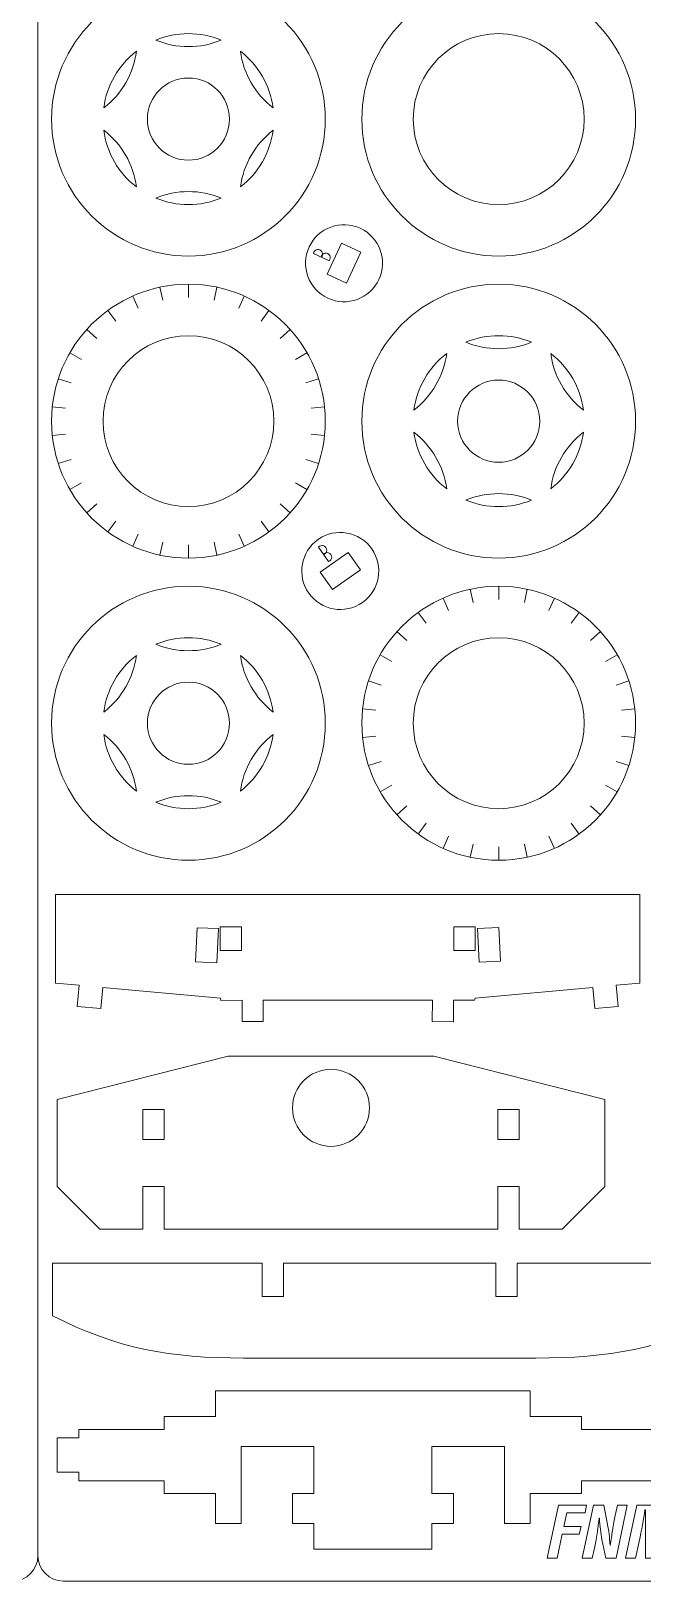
# Model space of a CAD drawing. Header units: centimetres. Extents: x -47.2 to 47.8, y -16.6 to 12.4.
# Drawn here: x -28.31 to -21.02, y -16.6 to 1.88 of the extents above; entities that cross this region are included whole.
import ezdxf

# ---------------------------------------------------------------- set-up
doc = ezdxf.new("R2010")
doc.units = ezdxf.units.CM
doc.header["$MEASUREMENT"] = 0
doc.layers.add('Camada 1', color=7, linetype='Continuous')

msp = doc.modelspace()

# ---------------------------------------------------------------- linework, layer by layer
at = {"layer": 'Camada 1', "color": 6, "lineweight": 9}
for points in [[(-46.9276, 12.40298), (-46.9276, 12.40298), (-28.5276, 12.40298), (-28.5276, 12.40298), (-28.5276, 12.40298), (-28.3626, 12.40298), (-28.2276, 12.26798), (-28.2276, 12.10298), (-28.2276, 12.10298), (-28.2276, 12.10298), (-28.2276, -16.29702), (-28.2276, -16.29702), (-28.2276, -16.29702), (-28.2276, -16.46202), (-28.3626, -16.59702), (-28.5276, -16.59702), (-28.5276, -16.59702), (-28.5276, -16.59702), (-46.9276, -16.59702), (-46.9276, -16.59702), (-46.9276, -16.59702), (-47.0926, -16.59702), (-47.2276, -16.46202), (-47.2276, -16.29702), (-47.2276, -16.29702), (-47.2276, -16.29702), (-47.2276, 12.10298), (-47.2276, 12.10298), (-47.2276, 12.10298), (-47.2276, 12.26798), (-47.0926, 12.40298), (-46.9276, 12.40298)], [(-27.9276, 12.40298), (-27.9276, 12.40298), (-9.5276, 12.40298), (-9.5276, 12.40298), (-9.5276, 12.40298), (-9.3626, 12.40298), (-9.2276, 12.26798), (-9.2276, 12.10298), (-9.2276, 12.10298), (-9.2276, 12.10298), (-9.2276, -16.29702), (-9.2276, -16.29702), (-9.2276, -16.29702), (-9.2276, -16.46202), (-9.3626, -16.59702), (-9.5276, -16.59702), (-9.5276, -16.59702), (-9.5276, -16.59702), (-27.9276, -16.59702), (-27.9276, -16.59702), (-27.9276, -16.59702), (-28.0926, -16.59702), (-28.2276, -16.46202), (-28.2276, -16.29702), (-28.2276, -16.29702), (-28.2276, -16.29702), (-28.2276, 12.10298), (-28.2276, 12.10298), (-28.2276, 12.10298), (-28.2276, 12.26798), (-28.0926, 12.40298), (-27.9276, 12.40298)]]:
    msp.add_open_spline(points, degree=3, knots=[0, 0, 0, 0, 0.11111111, 0.11111111, 0.11111111, 0.11111111, 0.22222222, 0.22222222, 0.22222222, 0.22222222, 0.33333333, 0.33333333, 0.33333333, 0.33333333, 0.44444444, 0.44444444, 0.44444444, 0.44444444, 0.55555556, 0.55555556, 0.55555556, 0.55555556, 0.66666667, 0.66666667, 0.66666667, 0.66666667, 0.77777778, 0.77777778, 0.77777778, 0.77777778, 1, 1, 1, 1], dxfattribs=at)
at = {"layer": 'Camada 1', "color": 250, "lineweight": 9}
for points, knots in [([(-26.43287, 2.45826), (-25.53142, 2.45826), (-24.80064, 1.72749), (-24.80064, 0.82603), (-24.80064, 0.82603), (-24.80064, -0.07543), (-25.53142, -0.8062), (-26.43287, -0.8062), (-26.43287, -0.8062), (-27.33433, -0.8062), (-28.0651, -0.07543), (-28.0651, 0.82603), (-28.0651, 0.82603), (-28.0651, 1.72749), (-27.33433, 2.45826), (-26.43287, 2.45826)], [0, 0, 0, 0, 0.2, 0.2, 0.2, 0.2, 0.4, 0.4, 0.4, 0.4, 0.6, 0.6, 0.6, 0.6, 1, 1, 1, 1]), ([(-22.73287, 2.45826), (-21.83142, 2.45826), (-21.10064, 1.72749), (-21.10064, 0.82603), (-21.10064, 0.82603), (-21.10064, -0.07543), (-21.83142, -0.80619), (-22.73287, -0.80619), (-22.73287, -0.80619), (-23.63433, -0.80619), (-24.3651, -0.07543), (-24.3651, 0.82603), (-24.3651, 0.82603), (-24.3651, 1.72749), (-23.63433, 2.45826), (-22.73287, 2.45826)], [0, 0, 0, 0, 0.2, 0.2, 0.2, 0.2, 0.4, 0.4, 0.4, 0.4, 0.6, 0.6, 0.6, 0.6, 1, 1, 1, 1]), ([(-24.9931, -0.69754), (-24.88595, -0.46777), (-24.61282, -0.36835), (-24.38305, -0.4755), (-24.38305, -0.4755), (-24.15327, -0.58265), (-24.05385, -0.85578), (-24.161, -1.08556), (-24.161, -1.08556), (-24.26815, -1.31533), (-24.54128, -1.41475), (-24.77107, -1.3076), (-24.77107, -1.3076), (-25.00083, -1.20045), (-25.10025, -0.92732), (-24.9931, -0.69754)], [0, 0, 0, 0, 0.2, 0.2, 0.2, 0.2, 0.4, 0.4, 0.4, 0.4, 0.6, 0.6, 0.6, 0.6, 1, 1, 1, 1]), ([(-26.43287, -1.14173), (-25.53141, -1.14173), (-24.80064, -1.87251), (-24.80064, -2.77397), (-24.80064, -2.77397), (-24.80064, -3.67543), (-25.53141, -4.4062), (-26.43287, -4.4062), (-26.43287, -4.4062), (-27.33433, -4.4062), (-28.0651, -3.67543), (-28.0651, -2.77397), (-28.0651, -2.77397), (-28.0651, -1.87251), (-27.33433, -1.14173), (-26.43287, -1.14173)], [0, 0, 0, 0, 0.2, 0.2, 0.2, 0.2, 0.4, 0.4, 0.4, 0.4, 0.6, 0.6, 0.6, 0.6, 1, 1, 1, 1]), ([(-22.73287, -1.14174), (-21.83141, -1.14174), (-21.10064, -1.87251), (-21.10064, -2.77397), (-21.10064, -2.77397), (-21.10064, -3.67543), (-21.83141, -4.4062), (-22.73287, -4.4062), (-22.73287, -4.4062), (-23.63433, -4.4062), (-24.3651, -3.67543), (-24.3651, -2.77397), (-24.3651, -2.77397), (-24.3651, -1.87251), (-23.63433, -1.14174), (-22.73287, -1.14174)], [0, 0, 0, 0, 0.2, 0.2, 0.2, 0.2, 0.4, 0.4, 0.4, 0.4, 0.6, 0.6, 0.6, 0.6, 1, 1, 1, 1]), ([(-24.8854, -4.18345), (-24.67772, -4.03803), (-24.39147, -4.0885), (-24.24604, -4.29619), (-24.24604, -4.29619), (-24.10063, -4.50386), (-24.1511, -4.79011), (-24.35878, -4.93553), (-24.35878, -4.93553), (-24.56646, -5.08095), (-24.85271, -5.03048), (-24.99812, -4.8228), (-24.99812, -4.8228), (-25.14355, -4.61512), (-25.09308, -4.32887), (-24.8854, -4.18345)], [0, 0, 0, 0, 0.2, 0.2, 0.2, 0.2, 0.4, 0.4, 0.4, 0.4, 0.6, 0.6, 0.6, 0.6, 1, 1, 1, 1]), ([(-26.43287, -4.74173), (-25.53141, -4.74173), (-24.80064, -5.47251), (-24.80064, -6.37397), (-24.80064, -6.37397), (-24.80064, -7.27543), (-25.53141, -8.0062), (-26.43287, -8.0062), (-26.43287, -8.0062), (-27.33433, -8.0062), (-28.0651, -7.27543), (-28.0651, -6.37397), (-28.0651, -6.37397), (-28.0651, -5.47251), (-27.33433, -4.74173), (-26.43287, -4.74173)], [0, 0, 0, 0, 0.2, 0.2, 0.2, 0.2, 0.4, 0.4, 0.4, 0.4, 0.6, 0.6, 0.6, 0.6, 1, 1, 1, 1]), ([(-22.73287, -4.74173), (-21.83141, -4.74173), (-21.10064, -5.47251), (-21.10064, -6.37397), (-21.10064, -6.37397), (-21.10064, -7.27543), (-21.83141, -8.0062), (-22.73287, -8.0062), (-22.73287, -8.0062), (-23.63433, -8.0062), (-24.3651, -7.27543), (-24.3651, -6.37397), (-24.3651, -6.37397), (-24.3651, -5.47251), (-23.63433, -4.74173), (-22.73287, -4.74173)], [0, 0, 0, 0, 0.2, 0.2, 0.2, 0.2, 0.4, 0.4, 0.4, 0.4, 0.6, 0.6, 0.6, 0.6, 1, 1, 1, 1]), ([(-21.30711, -9.75004), (-21.30711, -9.75004), (-21.33018, -9.49609), (-21.33018, -9.49609), (-21.33018, -9.49609), (-21.33018, -9.49609), (-21.0494, -9.4705), (-21.0494, -9.4705), (-21.0494, -9.4705), (-21.0494, -9.4705), (-21.04889, -8.41691), (-21.04889, -8.41691), (-21.04889, -8.41691), (-21.04889, -8.41691), (-28.01685, -8.41691), (-28.01685, -8.41691), (-28.01685, -8.41691), (-28.01685, -8.41691), (-28.01638, -9.4705), (-28.01638, -9.4705), (-28.01638, -9.4705), (-28.01638, -9.4705), (-27.73559, -9.49609), (-27.73559, -9.49609), (-27.73559, -9.49609), (-27.73559, -9.49609), (-27.75867, -9.75004), (-27.75867, -9.75004), (-27.75867, -9.75004), (-27.75867, -9.75004), (-27.47788, -9.77562), (-27.47788, -9.77562), (-27.47788, -9.77562), (-27.47788, -9.77562), (-27.45479, -9.52168), (-27.45479, -9.52168), (-27.45479, -9.52168), (-27.45479, -9.52168), (-26.05078, -9.64963), (-26.05078, -9.64963), (-26.05078, -9.64963), (-26.05078, -9.64963), (-26.04631, -9.67682), (-26.04631, -9.67682), (-26.04631, -9.67682), (-26.04631, -9.67682), (-25.79407, -9.67623), (-25.79407, -9.67623), (-25.79407, -9.67623), (-25.79407, -9.67623), (-25.79342, -9.93054), (-25.79342, -9.93054), (-25.79342, -9.93054), (-25.79342, -9.93054), (-25.54119, -9.92993), (-25.54119, -9.92993), (-25.54119, -9.92993), (-25.54119, -9.92993), (-25.54183, -9.6756), (-25.54183, -9.6756), (-25.54183, -9.6756), (-25.54183, -9.6756), (-23.52391, -9.6756), (-23.52391, -9.6756), (-23.52391, -9.6756), (-23.52391, -9.6756), (-23.52457, -9.93042), (-23.52457, -9.93042), (-23.52457, -9.93042), (-23.52457, -9.93042), (-23.27233, -9.93103), (-23.27233, -9.93103), (-23.27233, -9.93103), (-23.27233, -9.93103), (-23.27167, -9.6748), (-23.27167, -9.6748), (-23.27167, -9.6748), (-23.27167, -9.6748), (-23.01944, -9.6754), (-23.01944, -9.6754), (-23.01944, -9.6754), (-23.01944, -9.6754), (-23.01494, -9.64963), (-23.01494, -9.64963), (-23.01494, -9.64963), (-23.01494, -9.64963), (-21.61098, -9.52168), (-21.61098, -9.52168), (-21.61098, -9.52168), (-21.61098, -9.52168), (-21.5879, -9.77562), (-21.5879, -9.77562), (-21.5879, -9.77562), (-21.5879, -9.77562), (-21.30711, -9.75004), (-21.30711, -9.75004)], [0, 0, 0, 0, 0.04, 0.04, 0.04, 0.04, 0.08, 0.08, 0.08, 0.08, 0.12, 0.12, 0.12, 0.12, 0.16, 0.16, 0.16, 0.16, 0.2, 0.2, 0.2, 0.2, 0.24, 0.24, 0.24, 0.24, 0.28, 0.28, 0.28, 0.28, 0.32, 0.32, 0.32, 0.32, 0.36, 0.36, 0.36, 0.36, 0.4, 0.4, 0.4, 0.4, 0.44, 0.44, 0.44, 0.44, 0.48, 0.48, 0.48, 0.48, 0.52, 0.52, 0.52, 0.52, 0.56, 0.56, 0.56, 0.56, 0.6, 0.6, 0.6, 0.6, 0.64, 0.64, 0.64, 0.64, 0.68, 0.68, 0.68, 0.68, 0.72, 0.72, 0.72, 0.72, 0.76, 0.76, 0.76, 0.76, 0.8, 0.8, 0.8, 0.8, 0.84, 0.84, 0.84, 0.84, 0.88, 0.88, 0.88, 0.88, 0.92, 0.92, 0.92, 0.92, 1, 1, 1, 1]), ([(-27.99827, -10.85814), (-27.99827, -10.85814), (-25.9586, -10.34231), (-25.9586, -10.34231), (-25.9586, -10.34231), (-25.9586, -10.34231), (-23.50715, -10.34231), (-23.50715, -10.34231), (-23.50715, -10.34231), (-23.50715, -10.34231), (-21.46747, -10.85814), (-21.46747, -10.85814), (-21.46747, -10.85814), (-21.46747, -10.85814), (-21.46747, -11.89571), (-21.46747, -11.89571), (-21.46747, -11.89571), (-21.46747, -11.89571), (-21.97739, -12.40563), (-21.97739, -12.40563), (-21.97739, -12.40563), (-21.97739, -12.40563), (-22.4873, -12.40563), (-22.4873, -12.40563), (-22.4873, -12.40563), (-22.4873, -12.40563), (-22.4873, -11.89571), (-22.4873, -11.89571), (-22.4873, -11.89571), (-22.4873, -11.89571), (-22.74227, -11.89571), (-22.74227, -11.89571), (-22.74227, -11.89571), (-22.74227, -11.89571), (-22.74227, -12.40563), (-22.74227, -12.40563), (-22.74227, -12.40563), (-22.74227, -12.40563), (-26.72348, -12.40563), (-26.72348, -12.40563), (-26.72348, -12.40563), (-26.72348, -12.40563), (-26.72348, -11.89571), (-26.72348, -11.89571), (-26.72348, -11.89571), (-26.72348, -11.89571), (-26.97844, -11.89571), (-26.97844, -11.89571), (-26.97844, -11.89571), (-26.97844, -11.89571), (-26.97844, -12.40563), (-26.97844, -12.40563), (-26.97844, -12.40563), (-26.97844, -12.40563), (-27.48836, -12.40563), (-27.48836, -12.40563), (-27.48836, -12.40563), (-27.48836, -12.40563), (-27.99827, -11.89571), (-27.99827, -11.89571), (-27.99827, -11.89571), (-27.99827, -11.89571), (-27.99827, -10.85814), (-27.99827, -10.85814)], [0, 0, 0, 0, 0.05882353, 0.05882353, 0.05882353, 0.05882353, 0.11764706, 0.11764706, 0.11764706, 0.11764706, 0.17647059, 0.17647059, 0.17647059, 0.17647059, 0.23529412, 0.23529412, 0.23529412, 0.23529412, 0.29411765, 0.29411765, 0.29411765, 0.29411765, 0.35294118, 0.35294118, 0.35294118, 0.35294118, 0.41176471, 0.41176471, 0.41176471, 0.41176471, 0.47058824, 0.47058824, 0.47058824, 0.47058824, 0.52941176, 0.52941176, 0.52941176, 0.52941176, 0.58823529, 0.58823529, 0.58823529, 0.58823529, 0.64705882, 0.64705882, 0.64705882, 0.64705882, 0.70588235, 0.70588235, 0.70588235, 0.70588235, 0.76470588, 0.76470588, 0.76470588, 0.76470588, 0.82352941, 0.82352941, 0.82352941, 0.82352941, 0.88235294, 0.88235294, 0.88235294, 0.88235294, 1, 1, 1, 1]), ([(-25.55242, -12.80785), (-25.55242, -12.80785), (-28.05314, -12.80785), (-28.05314, -12.80785), (-28.05314, -12.80785), (-28.05314, -12.80785), (-28.05314, -13.43534), (-28.05314, -13.43534), (-28.05314, -13.43534), (-27.28691, -13.83082), (-26.63852, -13.94008), (-25.77623, -13.94008), (-25.77623, -13.94008), (-25.77623, -13.94008), (-22.28953, -13.94008), (-22.28953, -13.94008), (-22.28953, -13.94008), (-21.42724, -13.94008), (-20.77886, -13.83083), (-20.01261, -13.43534), (-20.01261, -13.43534), (-20.01261, -13.43534), (-20.01261, -12.80785), (-20.01261, -12.80785), (-20.01261, -12.80785), (-20.01261, -12.80785), (-22.51333, -12.80785), (-22.51333, -12.80785), (-22.51333, -12.80785), (-22.51333, -12.80785), (-22.51333, -13.20821), (-22.51333, -13.20821), (-22.51333, -13.20821), (-22.51333, -13.20821), (-22.76669, -13.20821), (-22.76669, -13.20821), (-22.76669, -13.20821), (-22.76669, -13.20821), (-22.76669, -12.80785), (-22.76669, -12.80785), (-22.76669, -12.80785), (-22.76669, -12.80785), (-25.29906, -12.80785), (-25.29906, -12.80785), (-25.29906, -12.80785), (-25.29906, -12.80785), (-25.29906, -13.20821), (-25.29906, -13.20821), (-25.29906, -13.20821), (-25.29906, -13.20821), (-25.55242, -13.20821), (-25.55242, -13.20821), (-25.55242, -13.20821), (-25.55242, -13.20821), (-25.55242, -12.80785), (-25.55242, -12.80785)], [0, 0, 0, 0, 0.06666667, 0.06666667, 0.06666667, 0.06666667, 0.13333333, 0.13333333, 0.13333333, 0.13333333, 0.2, 0.2, 0.2, 0.2, 0.26666667, 0.26666667, 0.26666667, 0.26666667, 0.33333333, 0.33333333, 0.33333333, 0.33333333, 0.4, 0.4, 0.4, 0.4, 0.46666667, 0.46666667, 0.46666667, 0.46666667, 0.53333333, 0.53333333, 0.53333333, 0.53333333, 0.6, 0.6, 0.6, 0.6, 0.66666667, 0.66666667, 0.66666667, 0.66666667, 0.73333333, 0.73333333, 0.73333333, 0.73333333, 0.8, 0.8, 0.8, 0.8, 0.86666667, 0.86666667, 0.86666667, 0.86666667, 1, 1, 1, 1]), ([(-27.74157, -15.29946), (-27.74157, -15.29946), (-27.74157, -15.40144), (-27.74157, -15.40144), (-27.74157, -15.40144), (-27.74157, -15.40144), (-26.72175, -15.40144), (-26.72175, -15.40144), (-26.72175, -15.40144), (-26.72175, -15.40144), (-26.72175, -15.55442), (-26.72175, -15.55442), (-26.72175, -15.55442), (-26.72175, -15.55442), (-26.10986, -15.55442), (-26.10986, -15.55442), (-26.10986, -15.55442), (-26.10986, -15.55442), (-26.10986, -15.91136), (-26.10986, -15.91136), (-26.10986, -15.91136), (-26.10986, -15.91136), (-25.80391, -15.91136), (-25.80391, -15.91136), (-25.80391, -15.91136), (-25.80391, -15.91136), (-25.80391, -14.99352), (-25.80391, -14.99352), (-25.80391, -14.99352), (-25.80391, -14.99352), (-24.93707, -14.99352), (-24.93707, -14.99352), (-24.93707, -14.99352), (-24.93707, -14.99352), (-24.93707, -15.55442), (-24.93707, -15.55442), (-24.93707, -15.55442), (-24.93707, -15.55442), (-25.19202, -15.55442), (-25.19202, -15.55442), (-25.19202, -15.55442), (-25.19202, -15.55442), (-25.19202, -15.91136), (-25.19202, -15.91136), (-25.19202, -15.91136), (-25.19202, -15.91136), (-24.93707, -15.91136), (-24.93707, -15.91136), (-24.93707, -15.91136), (-24.93707, -15.91136), (-24.93707, -16.2173), (-24.93707, -16.2173), (-24.93707, -16.2173), (-24.93707, -16.2173), (-23.52867, -16.2173), (-23.52867, -16.2173), (-23.52867, -16.2173), (-23.52867, -16.2173), (-23.52867, -15.91136), (-23.52867, -15.91136), (-23.52867, -15.91136), (-23.52867, -15.91136), (-23.27372, -15.91136), (-23.27372, -15.91136), (-23.27372, -15.91136), (-23.27372, -15.91136), (-23.27372, -15.55442), (-23.27372, -15.55442), (-23.27372, -15.55442), (-23.27372, -15.55442), (-23.52867, -15.55442), (-23.52867, -15.55442), (-23.52867, -15.55442), (-23.52867, -15.55442), (-23.52867, -14.99352), (-23.52867, -14.99352), (-23.52867, -14.99352), (-23.52867, -14.99352), (-22.66183, -14.99352), (-22.66183, -14.99352), (-22.66183, -14.99352), (-22.66183, -14.99352), (-22.66183, -15.91136), (-22.66183, -15.91136), (-22.66183, -15.91136), (-22.66183, -15.91136), (-22.35588, -15.91136), (-22.35588, -15.91136), (-22.35588, -15.91136), (-22.35588, -15.91136), (-22.35588, -15.55442), (-22.35588, -15.55442), (-22.35588, -15.55442), (-22.35588, -15.55442), (-21.74399, -15.55442), (-21.74399, -15.55442), (-21.74399, -15.55442), (-21.74399, -15.55442), (-21.74399, -15.40144), (-21.74399, -15.40144), (-21.74399, -15.40144), (-21.74399, -15.40144), (-20.72417, -15.40144), (-20.72417, -15.40144), (-20.72417, -15.40144), (-20.72417, -15.40144), (-20.72417, -15.29946), (-20.72417, -15.29946), (-20.72417, -15.29946), (-20.72417, -15.29946), (-20.46922, -15.29946), (-20.46922, -15.29946), (-20.46922, -15.29946), (-20.46922, -15.29946), (-20.46922, -14.89154), (-20.46922, -14.89154), (-20.46922, -14.89154), (-20.46922, -14.89154), (-20.72417, -14.89154), (-20.72417, -14.89154), (-20.72417, -14.89154), (-20.72417, -14.89154), (-20.72417, -14.78956), (-20.72417, -14.78956), (-20.72417, -14.78956), (-20.72417, -14.78956), (-21.74399, -14.78956), (-21.74399, -14.78956), (-21.74399, -14.78956), (-21.74399, -14.78956), (-21.74399, -14.63658), (-21.74399, -14.63658), (-21.74399, -14.63658), (-21.74399, -14.63658), (-22.35588, -14.63658), (-22.35588, -14.63658), (-22.35588, -14.63658), (-22.35588, -14.63658), (-22.35588, -14.33064), (-22.35588, -14.33064), (-22.35588, -14.33064), (-22.35588, -14.33064), (-26.10986, -14.33064), (-26.10986, -14.33064), (-26.10986, -14.33064), (-26.10986, -14.33064), (-26.10986, -14.63658), (-26.10986, -14.63658), (-26.10986, -14.63658), (-26.10986, -14.63658), (-26.72175, -14.63658), (-26.72175, -14.63658), (-26.72175, -14.63658), (-26.72175, -14.63658), (-26.72175, -14.78956), (-26.72175, -14.78956), (-26.72175, -14.78956), (-26.72175, -14.78956), (-27.74157, -14.78956), (-27.74157, -14.78956), (-27.74157, -14.78956), (-27.74157, -14.78956), (-27.74157, -14.89154), (-27.74157, -14.89154), (-27.74157, -14.89154), (-27.74157, -14.89154), (-27.99652, -14.89154), (-27.99652, -14.89154), (-27.99652, -14.89154), (-27.99652, -14.89154), (-27.99652, -15.29946), (-27.99652, -15.29946), (-27.99652, -15.29946), (-27.99652, -15.29946), (-27.74157, -15.29946), (-27.74157, -15.29946)], [0, 0, 0, 0, 0.02222222, 0.02222222, 0.02222222, 0.02222222, 0.04444444, 0.04444444, 0.04444444, 0.04444444, 0.06666667, 0.06666667, 0.06666667, 0.06666667, 0.08888889, 0.08888889, 0.08888889, 0.08888889, 0.11111111, 0.11111111, 0.11111111, 0.11111111, 0.13333333, 0.13333333, 0.13333333, 0.13333333, 0.15555556, 0.15555556, 0.15555556, 0.15555556, 0.17777778, 0.17777778, 0.17777778, 0.17777778, 0.2, 0.2, 0.2, 0.2, 0.22222222, 0.22222222, 0.22222222, 0.22222222, 0.24444444, 0.24444444, 0.24444444, 0.24444444, 0.26666667, 0.26666667, 0.26666667, 0.26666667, 0.28888889, 0.28888889, 0.28888889, 0.28888889, 0.31111111, 0.31111111, 0.31111111, 0.31111111, 0.33333333, 0.33333333, 0.33333333, 0.33333333, 0.35555556, 0.35555556, 0.35555556, 0.35555556, 0.37777778, 0.37777778, 0.37777778, 0.37777778, 0.4, 0.4, 0.4, 0.4, 0.42222222, 0.42222222, 0.42222222, 0.42222222, 0.44444444, 0.44444444, 0.44444444, 0.44444444, 0.46666667, 0.46666667, 0.46666667, 0.46666667, 0.48888889, 0.48888889, 0.48888889, 0.48888889, 0.51111111, 0.51111111, 0.51111111, 0.51111111, 0.53333333, 0.53333333, 0.53333333, 0.53333333, 0.55555556, 0.55555556, 0.55555556, 0.55555556, 0.57777778, 0.57777778, 0.57777778, 0.57777778, 0.6, 0.6, 0.6, 0.6, 0.62222222, 0.62222222, 0.62222222, 0.62222222, 0.64444444, 0.64444444, 0.64444444, 0.64444444, 0.66666667, 0.66666667, 0.66666667, 0.66666667, 0.68888889, 0.68888889, 0.68888889, 0.68888889, 0.71111111, 0.71111111, 0.71111111, 0.71111111, 0.73333333, 0.73333333, 0.73333333, 0.73333333, 0.75555556, 0.75555556, 0.75555556, 0.75555556, 0.77777778, 0.77777778, 0.77777778, 0.77777778, 0.8, 0.8, 0.8, 0.8, 0.82222222, 0.82222222, 0.82222222, 0.82222222, 0.84444444, 0.84444444, 0.84444444, 0.84444444, 0.86666667, 0.86666667, 0.86666667, 0.86666667, 0.88888889, 0.88888889, 0.88888889, 0.88888889, 0.91111111, 0.91111111, 0.91111111, 0.91111111, 0.93333333, 0.93333333, 0.93333333, 0.93333333, 0.95555556, 0.95555556, 0.95555556, 0.95555556, 1, 1, 1, 1])]:
    msp.add_open_spline(points, degree=3, knots=knots, dxfattribs=at)
at = {"layer": 'Camada 1', "color": 114, "lineweight": 9}
for points, knots in [([(-26.04299, 1.76731), (-26.29264, 1.87071), (-26.57314, 1.87071), (-26.82277, 1.76731), (-26.82277, 1.76731), (-26.57314, 1.66392), (-26.29264, 1.66392), (-26.04299, 1.76731)], [0, 0, 0, 0, 0.33333333, 0.33333333, 0.33333333, 0.33333333, 1, 1, 1, 1]), ([(-22.73286, 1.84488), (-22.17018, 1.84488), (-21.71403, 1.38873), (-21.71403, 0.82604), (-21.71403, 0.82604), (-21.71403, 0.26337), (-22.17018, -0.19278), (-22.73286, -0.19278), (-22.73286, -0.19278), (-23.29554, -0.19278), (-23.75169, 0.26337), (-23.75169, 0.82604), (-23.75169, 0.82604), (-23.75169, 1.38873), (-23.29554, 1.84488), (-22.73286, 1.84488)], [0, 0, 0, 0, 0.2, 0.2, 0.2, 0.2, 0.4, 0.4, 0.4, 0.4, 0.6, 0.6, 0.6, 0.6, 1, 1, 1, 1]), ([(-27.05309, 1.63433), (-27.26747, 1.46984), (-27.40772, 1.22694), (-27.443, 0.95903), (-27.443, 0.95903), (-27.22862, 1.12353), (-27.08837, 1.36644), (-27.05309, 1.63433)], [0, 0, 0, 0, 0.33333333, 0.33333333, 0.33333333, 0.33333333, 1, 1, 1, 1]), ([(-25.42276, 0.95902), (-25.45803, 1.22691), (-25.59828, 1.46984), (-25.81264, 1.63434), (-25.81264, 1.63434), (-25.77737, 1.36644), (-25.63712, 1.12353), (-25.42276, 0.95902)], [0, 0, 0, 0, 0.33333333, 0.33333333, 0.33333333, 0.33333333, 1, 1, 1, 1]), ([(-26.43287, 1.31568), (-26.16245, 1.31568), (-25.94323, 1.09645), (-25.94323, 0.82603), (-25.94323, 0.82603), (-25.94323, 0.55561), (-26.16245, 0.3364), (-26.43287, 0.3364), (-26.43287, 0.3364), (-26.7033, 0.3364), (-26.92251, 0.55561), (-26.92251, 0.82603), (-26.92251, 0.82603), (-26.92251, 1.09645), (-26.7033, 1.31568), (-26.43287, 1.31568)], [0, 0, 0, 0, 0.2, 0.2, 0.2, 0.2, 0.4, 0.4, 0.4, 0.4, 0.6, 0.6, 0.6, 0.6, 1, 1, 1, 1]), ([(-27.44299, 0.69305), (-27.40772, 0.42516), (-27.26748, 0.18223), (-27.05311, 0.01775), (-27.05311, 0.01775), (-27.08838, 0.28563), (-27.22863, 0.52856), (-27.44299, 0.69305)], [0, 0, 0, 0, 0.33333333, 0.33333333, 0.33333333, 0.33333333, 1, 1, 1, 1]), ([(-25.81265, 0.01775), (-25.59828, 0.18223), (-25.45802, 0.42515), (-25.42275, 0.69304), (-25.42275, 0.69304), (-25.63711, 0.52856), (-25.77736, 0.28563), (-25.81265, 0.01775)], [0, 0, 0, 0, 0.33333333, 0.33333333, 0.33333333, 0.33333333, 1, 1, 1, 1]), ([(-26.82276, -0.11524), (-26.57314, -0.21865), (-26.29262, -0.21866), (-26.04299, -0.11525), (-26.04299, -0.11525), (-26.29262, -0.01185), (-26.57312, -0.01185), (-26.82276, -0.11524)], [0, 0, 0, 0, 0.33333333, 0.33333333, 0.33333333, 0.33333333, 1, 1, 1, 1]), ([(-24.6064, -0.65274), (-24.6064, -0.65274), (-24.77886, -1.02257), (-24.77886, -1.02257), (-24.77886, -1.02257), (-24.77886, -1.02257), (-24.54771, -1.13035), (-24.54771, -1.13035), (-24.54771, -1.13035), (-24.54771, -1.13035), (-24.37526, -0.76052), (-24.37526, -0.76052), (-24.37526, -0.76052), (-24.37526, -0.76052), (-24.6064, -0.65274), (-24.6064, -0.65274)], [0, 0, 0, 0, 0.2, 0.2, 0.2, 0.2, 0.4, 0.4, 0.4, 0.4, 0.6, 0.6, 0.6, 0.6, 1, 1, 1, 1]), ([(-26.43286, -1.75513), (-25.87019, -1.75513), (-25.41404, -2.21127), (-25.41404, -2.77396), (-25.41404, -2.77396), (-25.41404, -3.33664), (-25.87019, -3.79278), (-26.43286, -3.79278), (-26.43286, -3.79278), (-26.99555, -3.79278), (-27.4517, -3.33664), (-27.4517, -2.77396), (-27.4517, -2.77396), (-27.4517, -2.21127), (-26.99555, -1.75513), (-26.43286, -1.75513)], [0, 0, 0, 0, 0.2, 0.2, 0.2, 0.2, 0.4, 0.4, 0.4, 0.4, 0.6, 0.6, 0.6, 0.6, 1, 1, 1, 1]), ([(-22.34299, -1.83269), (-22.59263, -1.72929), (-22.87313, -1.72929), (-23.12277, -1.83269), (-23.12277, -1.83269), (-22.87313, -1.93608), (-22.59263, -1.93608), (-22.34299, -1.83269)], [0, 0, 0, 0, 0.33333333, 0.33333333, 0.33333333, 0.33333333, 1, 1, 1, 1]), ([(-23.35309, -1.96567), (-23.56746, -2.13016), (-23.70773, -2.37306), (-23.74299, -2.64097), (-23.74299, -2.64097), (-23.52863, -2.47647), (-23.38838, -2.23356), (-23.35309, -1.96567)], [0, 0, 0, 0, 0.33333333, 0.33333333, 0.33333333, 0.33333333, 1, 1, 1, 1]), ([(-21.72276, -2.64098), (-21.75803, -2.37309), (-21.89828, -2.13016), (-22.11264, -1.96566), (-22.11264, -1.96566), (-22.07737, -2.23356), (-21.93712, -2.47647), (-21.72276, -2.64098)], [0, 0, 0, 0, 0.33333333, 0.33333333, 0.33333333, 0.33333333, 1, 1, 1, 1]), ([(-22.73287, -2.28432), (-22.46245, -2.28432), (-22.24323, -2.50355), (-22.24323, -2.77397), (-22.24323, -2.77397), (-22.24323, -3.04439), (-22.46245, -3.2636), (-22.73287, -3.2636), (-22.73287, -3.2636), (-23.00329, -3.2636), (-23.22252, -3.04439), (-23.22252, -2.77397), (-23.22252, -2.77397), (-23.22252, -2.50355), (-23.00329, -2.28432), (-22.73287, -2.28432)], [0, 0, 0, 0, 0.2, 0.2, 0.2, 0.2, 0.4, 0.4, 0.4, 0.4, 0.6, 0.6, 0.6, 0.6, 1, 1, 1, 1]), ([(-23.74298, -2.90695), (-23.70773, -3.17484), (-23.56749, -3.41777), (-23.35311, -3.58225), (-23.35311, -3.58225), (-23.38838, -3.31437), (-23.52863, -3.07144), (-23.74298, -2.90695)], [0, 0, 0, 0, 0.33333333, 0.33333333, 0.33333333, 0.33333333, 1, 1, 1, 1]), ([(-22.11266, -3.58225), (-21.89828, -3.41777), (-21.75802, -3.17485), (-21.72275, -2.90696), (-21.72275, -2.90696), (-21.93712, -3.07144), (-22.07737, -3.31437), (-22.11266, -3.58225)], [0, 0, 0, 0, 0.33333333, 0.33333333, 0.33333333, 0.33333333, 1, 1, 1, 1]), ([(-23.12277, -3.71524), (-22.87313, -3.81865), (-22.59262, -3.81866), (-22.34299, -3.71525), (-22.34299, -3.71525), (-22.59262, -3.61185), (-22.87312, -3.61185), (-23.12277, -3.71524)], [0, 0, 0, 0, 0.33333333, 0.33333333, 0.33333333, 0.33333333, 1, 1, 1, 1]), ([(-24.5281, -4.338), (-24.5281, -4.338), (-24.86236, -4.57206), (-24.86236, -4.57206), (-24.86236, -4.57206), (-24.86236, -4.57206), (-24.71607, -4.78098), (-24.71607, -4.78098), (-24.71607, -4.78098), (-24.71607, -4.78098), (-24.38181, -4.54693), (-24.38181, -4.54693), (-24.38181, -4.54693), (-24.38181, -4.54693), (-24.5281, -4.338), (-24.5281, -4.338)], [0, 0, 0, 0, 0.2, 0.2, 0.2, 0.2, 0.4, 0.4, 0.4, 0.4, 0.6, 0.6, 0.6, 0.6, 1, 1, 1, 1]), ([(-26.043, -5.43268), (-26.29263, -5.32929), (-26.57313, -5.32929), (-26.82277, -5.43268), (-26.82277, -5.43268), (-26.57313, -5.53608), (-26.29263, -5.53608), (-26.043, -5.43268)], [0, 0, 0, 0, 0.33333333, 0.33333333, 0.33333333, 0.33333333, 1, 1, 1, 1]), ([(-22.73286, -5.35513), (-22.17018, -5.35513), (-21.71403, -5.81127), (-21.71403, -6.37396), (-21.71403, -6.37396), (-21.71403, -6.93664), (-22.17018, -7.39278), (-22.73286, -7.39278), (-22.73286, -7.39278), (-23.29555, -7.39278), (-23.75169, -6.93664), (-23.75169, -6.37396), (-23.75169, -6.37396), (-23.75169, -5.81127), (-23.29555, -5.35513), (-22.73286, -5.35513)], [0, 0, 0, 0, 0.2, 0.2, 0.2, 0.2, 0.4, 0.4, 0.4, 0.4, 0.6, 0.6, 0.6, 0.6, 1, 1, 1, 1]), ([(-27.05309, -5.56567), (-27.26747, -5.73016), (-27.40773, -5.97306), (-27.44299, -6.24097), (-27.44299, -6.24097), (-27.22862, -6.07647), (-27.08837, -5.83356), (-27.05309, -5.56567)], [0, 0, 0, 0, 0.33333333, 0.33333333, 0.33333333, 0.33333333, 1, 1, 1, 1]), ([(-25.42276, -6.24098), (-25.45803, -5.97309), (-25.59828, -5.73016), (-25.81264, -5.56566), (-25.81264, -5.56566), (-25.77737, -5.83356), (-25.63712, -6.07647), (-25.42276, -6.24098)], [0, 0, 0, 0, 0.33333333, 0.33333333, 0.33333333, 0.33333333, 1, 1, 1, 1]), ([(-26.43287, -5.88432), (-26.16245, -5.88432), (-25.94323, -6.10355), (-25.94323, -6.37397), (-25.94323, -6.37397), (-25.94323, -6.64439), (-26.16245, -6.8636), (-26.43287, -6.8636), (-26.43287, -6.8636), (-26.70329, -6.8636), (-26.92251, -6.64439), (-26.92251, -6.37397), (-26.92251, -6.37397), (-26.92251, -6.10355), (-26.70329, -5.88432), (-26.43287, -5.88432)], [0, 0, 0, 0, 0.2, 0.2, 0.2, 0.2, 0.4, 0.4, 0.4, 0.4, 0.6, 0.6, 0.6, 0.6, 1, 1, 1, 1]), ([(-27.44298, -6.50694), (-27.40773, -6.77484), (-27.26748, -7.01777), (-27.05312, -7.18225), (-27.05312, -7.18225), (-27.08838, -6.91437), (-27.22863, -6.67144), (-27.44298, -6.50694)], [0, 0, 0, 0, 0.33333333, 0.33333333, 0.33333333, 0.33333333, 1, 1, 1, 1]), ([(-25.81265, -7.18225), (-25.59828, -7.01777), (-25.45803, -6.77485), (-25.42275, -6.50696), (-25.42275, -6.50696), (-25.63711, -6.67144), (-25.77736, -6.91437), (-25.81265, -7.18225)], [0, 0, 0, 0, 0.33333333, 0.33333333, 0.33333333, 0.33333333, 1, 1, 1, 1]), ([(-26.82276, -7.31524), (-26.57313, -7.41865), (-26.29262, -7.41866), (-26.043, -7.31526), (-26.043, -7.31526), (-26.29262, -7.21185), (-26.57312, -7.21185), (-26.82276, -7.31524)], [0, 0, 0, 0, 0.33333333, 0.33333333, 0.33333333, 0.33333333, 1, 1, 1, 1]), ([(-26.0928, -9.22795), (-26.0928, -9.22795), (-26.07596, -8.82216), (-26.07596, -8.82216), (-26.07596, -8.82216), (-26.07596, -8.82216), (-26.33075, -8.81159), (-26.33075, -8.81159), (-26.33075, -8.81159), (-26.33075, -8.81159), (-26.34759, -9.21736), (-26.34759, -9.21736), (-26.34759, -9.21736), (-26.34759, -9.21736), (-26.0928, -9.22795), (-26.0928, -9.22795)], [0, 0, 0, 0, 0.2, 0.2, 0.2, 0.2, 0.4, 0.4, 0.4, 0.4, 0.6, 0.6, 0.6, 0.6, 1, 1, 1, 1]), ([(-26.05423, -8.80198), (-26.05423, -8.80198), (-25.79935, -8.80198), (-25.79935, -8.80198), (-25.79935, -8.80198), (-25.79935, -8.80198), (-25.79935, -9.08455), (-25.79935, -9.08455), (-25.79935, -9.08455), (-25.79935, -9.08455), (-26.05423, -9.08455), (-26.05423, -9.08455), (-26.05423, -9.08455), (-26.05423, -9.08455), (-26.05423, -8.80198), (-26.05423, -8.80198)], [0, 0, 0, 0, 0.2, 0.2, 0.2, 0.2, 0.4, 0.4, 0.4, 0.4, 0.6, 0.6, 0.6, 0.6, 1, 1, 1, 1]), ([(-23.26845, -9.08455), (-23.26845, -9.08455), (-23.01368, -9.08455), (-23.01368, -9.08455), (-23.01368, -9.08455), (-23.01368, -9.08455), (-23.01368, -8.80198), (-23.01368, -8.80198), (-23.01368, -8.80198), (-23.01368, -8.80198), (-23.26845, -8.80198), (-23.26845, -8.80198), (-23.26845, -8.80198), (-23.26845, -8.80198), (-23.26845, -9.08455), (-23.26845, -9.08455)], [0, 0, 0, 0, 0.2, 0.2, 0.2, 0.2, 0.4, 0.4, 0.4, 0.4, 0.6, 0.6, 0.6, 0.6, 1, 1, 1, 1]), ([(-22.73171, -8.80846), (-22.73171, -8.80846), (-22.98636, -8.82205), (-22.98636, -8.82205), (-22.98636, -8.82205), (-22.98636, -8.82205), (-22.96494, -9.22338), (-22.96494, -9.22338), (-22.96494, -9.22338), (-22.96494, -9.22338), (-22.7103, -9.2098), (-22.7103, -9.2098), (-22.7103, -9.2098), (-22.7103, -9.2098), (-22.73171, -8.80846), (-22.73171, -8.80846)], [0, 0, 0, 0, 0.2, 0.2, 0.2, 0.2, 0.4, 0.4, 0.4, 0.4, 0.6, 0.6, 0.6, 0.6, 1, 1, 1, 1]), ([(-24.73288, -10.49884), (-24.47943, -10.49884), (-24.27396, -10.70431), (-24.27396, -10.95776), (-24.27396, -10.95776), (-24.27396, -11.21121), (-24.47943, -11.41668), (-24.73288, -11.41668), (-24.73288, -11.41668), (-24.98633, -11.41668), (-25.1918, -11.21121), (-25.1918, -10.95776), (-25.1918, -10.95776), (-25.1918, -10.70431), (-24.98633, -10.49884), (-24.73288, -10.49884)], [0, 0, 0, 0, 0.2, 0.2, 0.2, 0.2, 0.4, 0.4, 0.4, 0.4, 0.6, 0.6, 0.6, 0.6, 1, 1, 1, 1]), ([(-26.72348, -11.3348), (-26.72348, -11.3348), (-26.72348, -10.97786), (-26.72348, -10.97786), (-26.72348, -10.97786), (-26.72348, -10.97786), (-26.97844, -10.97786), (-26.97844, -10.97786), (-26.97844, -10.97786), (-26.97844, -10.97786), (-26.97844, -11.3348), (-26.97844, -11.3348), (-26.97844, -11.3348), (-26.97844, -11.3348), (-26.72348, -11.3348), (-26.72348, -11.3348)], [0, 0, 0, 0, 0.2, 0.2, 0.2, 0.2, 0.4, 0.4, 0.4, 0.4, 0.6, 0.6, 0.6, 0.6, 1, 1, 1, 1]), ([(-22.4873, -11.3348), (-22.4873, -11.3348), (-22.4873, -10.97786), (-22.4873, -10.97786), (-22.4873, -10.97786), (-22.4873, -10.97786), (-22.74227, -10.97786), (-22.74227, -10.97786), (-22.74227, -10.97786), (-22.74227, -10.97786), (-22.74227, -11.3348), (-22.74227, -11.3348), (-22.74227, -11.3348), (-22.74227, -11.3348), (-22.4873, -11.3348), (-22.4873, -11.3348)], [0, 0, 0, 0, 0.2, 0.2, 0.2, 0.2, 0.4, 0.4, 0.4, 0.4, 0.6, 0.6, 0.6, 0.6, 1, 1, 1, 1])]:
    msp.add_open_spline(points, degree=3, knots=knots, dxfattribs=at)
at = {"layer": 'Camada 1', "color": 5, "lineweight": 9}
for points, knots in [([(-24.84877, -0.81997), (-24.84607, -0.79662), (-24.8286, -0.77768), (-24.80552, -0.77315), (-24.80552, -0.77315), (-24.78246, -0.7686), (-24.75911, -0.77949), (-24.74777, -0.80008), (-24.74777, -0.80008), (-24.73641, -0.82067), (-24.73969, -0.84623), (-24.75583, -0.86331), (-24.75583, -0.86331), (-24.75583, -0.86331), (-24.94169, -0.77664), (-24.94169, -0.77664), (-24.94169, -0.77664), (-24.939, -0.75329), (-24.92151, -0.73436), (-24.89845, -0.72982), (-24.89845, -0.72982), (-24.87538, -0.72528), (-24.85204, -0.73617), (-24.84069, -0.75675), (-24.84069, -0.75675), (-24.82935, -0.77733), (-24.83261, -0.8029), (-24.84877, -0.81997)], [0, 0, 0, 0, 0.125, 0.125, 0.125, 0.125, 0.25, 0.25, 0.25, 0.25, 0.375, 0.375, 0.375, 0.375, 0.5, 0.5, 0.5, 0.5, 0.625, 0.625, 0.625, 0.625, 0.75, 0.75, 0.75, 0.75, 1, 1, 1, 1]), ([(-24.8216, -4.36166), (-24.8076, -4.34277), (-24.783, -4.33511), (-24.76075, -4.34272), (-24.76075, -4.34272), (-24.7385, -4.35031), (-24.72372, -4.37143), (-24.72419, -4.39493), (-24.72419, -4.39493), (-24.72466, -4.41843), (-24.74027, -4.43893), (-24.7628, -4.44564), (-24.7628, -4.44564), (-24.7628, -4.44564), (-24.88041, -4.27767), (-24.88041, -4.27767), (-24.88041, -4.27767), (-24.86641, -4.25879), (-24.84179, -4.25114), (-24.81955, -4.25874), (-24.81955, -4.25874), (-24.79732, -4.26633), (-24.78253, -4.28745), (-24.783, -4.31095), (-24.783, -4.31095), (-24.78347, -4.33444), (-24.79907, -4.35495), (-24.8216, -4.36166)], [0, 0, 0, 0, 0.125, 0.125, 0.125, 0.125, 0.25, 0.25, 0.25, 0.25, 0.375, 0.375, 0.375, 0.375, 0.5, 0.5, 0.5, 0.5, 0.625, 0.625, 0.625, 0.625, 0.75, 0.75, 0.75, 0.75, 1, 1, 1, 1]), ([(-22.03625, -16.32662), (-22.03625, -16.32662), (-21.97529, -16.03875), (-21.97529, -16.03875), (-21.97529, -16.03875), (-21.97529, -16.03875), (-21.77124, -16.03875), (-21.77124, -16.03875), (-21.77124, -16.03875), (-21.77124, -16.03875), (-21.75092, -15.94562), (-21.75092, -15.94562), (-21.75092, -15.94562), (-21.75092, -15.94562), (-21.95497, -15.94562), (-21.95497, -15.94562), (-21.95497, -15.94562), (-21.95497, -15.94562), (-21.9211, -15.78475), (-21.9211, -15.78475), (-21.9211, -15.78475), (-21.9211, -15.78475), (-21.70351, -15.78475), (-21.70351, -15.78475), (-21.70351, -15.78475), (-21.70351, -15.78475), (-21.68403, -15.69162), (-21.68403, -15.69162), (-21.68403, -15.69162), (-21.68403, -15.69162), (-22.02016, -15.69162), (-22.02016, -15.69162), (-22.02016, -15.69162), (-22.02016, -15.69162), (-22.15478, -16.32662), (-22.15478, -16.32662), (-22.15478, -16.32662), (-22.15478, -16.32662), (-22.03625, -16.32662), (-22.03625, -16.32662)], [0, 0, 0, 0, 0.09090909, 0.09090909, 0.09090909, 0.09090909, 0.18181818, 0.18181818, 0.18181818, 0.18181818, 0.27272727, 0.27272727, 0.27272727, 0.27272727, 0.36363636, 0.36363636, 0.36363636, 0.36363636, 0.45454545, 0.45454545, 0.45454545, 0.45454545, 0.54545455, 0.54545455, 0.54545455, 0.54545455, 0.63636364, 0.63636364, 0.63636364, 0.63636364, 0.72727273, 0.72727273, 0.72727273, 0.72727273, 0.81818182, 0.81818182, 0.81818182, 0.81818182, 1, 1, 1, 1]), ([(-21.34367, -15.81608), (-21.35383, -15.86406), (-21.36455, -15.92361), (-21.37584, -15.99473), (-21.37584, -15.99473), (-21.38374, -16.04496), (-21.39249, -16.10507), (-21.40209, -16.17507), (-21.40209, -16.17507), (-21.40209, -16.17507), (-21.40378, -16.17507), (-21.40378, -16.17507), (-21.40378, -16.17507), (-21.40717, -16.12314), (-21.4114, -16.07713), (-21.41648, -16.03706), (-21.41648, -16.03706), (-21.42156, -15.99698), (-21.42777, -15.95888), (-21.43511, -15.92276), (-21.43511, -15.92276), (-21.43511, -15.92276), (-21.47829, -15.69162), (-21.47829, -15.69162), (-21.47829, -15.69162), (-21.47829, -15.69162), (-21.60106, -15.69162), (-21.60106, -15.69162), (-21.60106, -15.69162), (-21.60106, -15.69162), (-21.73568, -16.32662), (-21.73568, -16.32662), (-21.73568, -16.32662), (-21.73568, -16.32662), (-21.61714, -16.32662), (-21.61714, -16.32662), (-21.61714, -16.32662), (-21.61714, -16.32662), (-21.59174, -16.20724), (-21.59174, -16.20724), (-21.59174, -16.20724), (-21.5861, -16.18127), (-21.58074, -16.15404), (-21.57566, -16.12554), (-21.57566, -16.12554), (-21.57058, -16.09703), (-21.56521, -16.065), (-21.55957, -16.02944), (-21.55957, -16.02944), (-21.55505, -16.00065), (-21.5511, -15.9737), (-21.54772, -15.94858), (-21.54772, -15.94858), (-21.54433, -15.92346), (-21.53981, -15.89002), (-21.53417, -15.84825), (-21.53417, -15.84825), (-21.53417, -15.84825), (-21.53248, -15.84825), (-21.53248, -15.84825), (-21.53248, -15.84825), (-21.52909, -15.89849), (-21.525, -15.94393), (-21.5202, -15.98457), (-21.5202, -15.98457), (-21.5154, -16.02521), (-21.50905, -16.06387), (-21.50115, -16.10056), (-21.50115, -16.10056), (-21.50115, -16.10056), (-21.45712, -16.32662), (-21.45712, -16.32662), (-21.45712, -16.32662), (-21.45712, -16.32662), (-21.33351, -16.32662), (-21.33351, -16.32662), (-21.33351, -16.32662), (-21.33351, -16.32662), (-21.19889, -15.69162), (-21.19889, -15.69162), (-21.19889, -15.69162), (-21.19889, -15.69162), (-21.31742, -15.69162), (-21.31742, -15.69162), (-21.31742, -15.69162), (-21.31742, -15.69162), (-21.34367, -15.81608), (-21.34367, -15.81608)], [0, 0, 0, 0, 0.04347826, 0.04347826, 0.04347826, 0.04347826, 0.08695652, 0.08695652, 0.08695652, 0.08695652, 0.13043478, 0.13043478, 0.13043478, 0.13043478, 0.17391304, 0.17391304, 0.17391304, 0.17391304, 0.2173913, 0.2173913, 0.2173913, 0.2173913, 0.26086957, 0.26086957, 0.26086957, 0.26086957, 0.30434783, 0.30434783, 0.30434783, 0.30434783, 0.34782609, 0.34782609, 0.34782609, 0.34782609, 0.39130435, 0.39130435, 0.39130435, 0.39130435, 0.43478261, 0.43478261, 0.43478261, 0.43478261, 0.47826087, 0.47826087, 0.47826087, 0.47826087, 0.52173913, 0.52173913, 0.52173913, 0.52173913, 0.56521739, 0.56521739, 0.56521739, 0.56521739, 0.60869565, 0.60869565, 0.60869565, 0.60869565, 0.65217391, 0.65217391, 0.65217391, 0.65217391, 0.69565217, 0.69565217, 0.69565217, 0.69565217, 0.73913043, 0.73913043, 0.73913043, 0.73913043, 0.7826087, 0.7826087, 0.7826087, 0.7826087, 0.82608696, 0.82608696, 0.82608696, 0.82608696, 0.86956522, 0.86956522, 0.86956522, 0.86956522, 0.91304348, 0.91304348, 0.91304348, 0.91304348, 1, 1, 1, 1]), ([(-21.05834, -16.12681), (-21.02842, -15.98626), (-21.005, -15.8601), (-20.98806, -15.74834), (-20.98806, -15.74834), (-20.98806, -15.74834), (-20.98383, -15.74834), (-20.98383, -15.74834), (-20.98383, -15.74834), (-20.98383, -15.74834), (-20.98214, -16.32662), (-20.98214, -16.32662), (-20.98214, -16.32662), (-20.98214, -16.32662), (-20.91017, -16.32662), (-20.91017, -16.32662), (-20.91017, -16.32662), (-20.91017, -16.32662), (-20.6604, -15.74834), (-20.6604, -15.74834), (-20.6604, -15.74834), (-20.6604, -15.74834), (-20.65871, -15.74834), (-20.65871, -15.74834), (-20.65871, -15.74834), (-20.68919, -15.86123), (-20.71939, -15.98739), (-20.7493, -16.12681), (-20.7493, -16.12681), (-20.7493, -16.12681), (-20.79163, -16.32662), (-20.79163, -16.32662), (-20.79163, -16.32662), (-20.79163, -16.32662), (-20.6731, -16.32662), (-20.6731, -16.32662), (-20.6731, -16.32662), (-20.6731, -16.32662), (-20.53848, -15.69162), (-20.53848, -15.69162), (-20.53848, -15.69162), (-20.53848, -15.69162), (-20.72644, -15.69162), (-20.72644, -15.69162), (-20.72644, -15.69162), (-20.72644, -15.69162), (-20.85259, -15.98626), (-20.85259, -15.98626), (-20.85259, -15.98626), (-20.8605, -16.00545), (-20.86769, -16.02478), (-20.87419, -16.04426), (-20.87419, -16.04426), (-20.88068, -16.06373), (-20.88985, -16.09322), (-20.9017, -16.13273), (-20.9017, -16.13273), (-20.9017, -16.13273), (-20.9034, -16.13273), (-20.9034, -16.13273), (-20.9034, -16.13273), (-20.89775, -16.07798), (-20.89493, -16.02916), (-20.89493, -15.98626), (-20.89493, -15.98626), (-20.89493, -15.98626), (-20.89578, -15.69162), (-20.89578, -15.69162), (-20.89578, -15.69162), (-20.89578, -15.69162), (-21.08458, -15.69162), (-21.08458, -15.69162), (-21.08458, -15.69162), (-21.08458, -15.69162), (-21.2192, -16.32662), (-21.2192, -16.32662), (-21.2192, -16.32662), (-21.2192, -16.32662), (-21.10067, -16.32662), (-21.10067, -16.32662), (-21.10067, -16.32662), (-21.10067, -16.32662), (-21.05834, -16.12681), (-21.05834, -16.12681)], [0, 0, 0, 0, 0.04545455, 0.04545455, 0.04545455, 0.04545455, 0.09090909, 0.09090909, 0.09090909, 0.09090909, 0.13636364, 0.13636364, 0.13636364, 0.13636364, 0.18181818, 0.18181818, 0.18181818, 0.18181818, 0.22727273, 0.22727273, 0.22727273, 0.22727273, 0.27272727, 0.27272727, 0.27272727, 0.27272727, 0.31818182, 0.31818182, 0.31818182, 0.31818182, 0.36363636, 0.36363636, 0.36363636, 0.36363636, 0.40909091, 0.40909091, 0.40909091, 0.40909091, 0.45454545, 0.45454545, 0.45454545, 0.45454545, 0.5, 0.5, 0.5, 0.5, 0.54545455, 0.54545455, 0.54545455, 0.54545455, 0.59090909, 0.59090909, 0.59090909, 0.59090909, 0.63636364, 0.63636364, 0.63636364, 0.63636364, 0.68181818, 0.68181818, 0.68181818, 0.68181818, 0.72727273, 0.72727273, 0.72727273, 0.72727273, 0.77272727, 0.77272727, 0.77272727, 0.77272727, 0.81818182, 0.81818182, 0.81818182, 0.81818182, 0.86363636, 0.86363636, 0.86363636, 0.86363636, 0.90909091, 0.90909091, 0.90909091, 0.90909091, 1, 1, 1, 1])]:
    msp.add_open_spline(points, degree=3, knots=knots, dxfattribs=at)
for points in [[(-27.09676, -1.28286), (-27.09676, -1.28286), (-27.03186, -1.42864), (-27.03186, -1.42864)], [(-26.77223, -1.1774), (-26.77223, -1.1774), (-26.73905, -1.3335), (-26.73905, -1.3335)], [(-26.43287, -1.14173), (-26.43287, -1.14173), (-26.43287, -1.30133), (-26.43287, -1.30133)], [(-26.09353, -1.1774), (-26.09353, -1.1774), (-26.12669, -1.3335), (-26.12669, -1.3335)], [(-25.76901, -1.28285), (-25.76901, -1.28285), (-25.83389, -1.42864), (-25.83389, -1.42864)], [(-27.39227, -1.45347), (-27.39227, -1.45347), (-27.29847, -1.58257), (-27.29847, -1.58257)], [(-25.47349, -1.45345), (-25.47349, -1.45345), (-25.56727, -1.58257), (-25.56727, -1.58257)], [(-27.64585, -1.68179), (-27.64585, -1.68179), (-27.52726, -1.78858), (-27.52726, -1.78858)], [(-25.2199, -1.68178), (-25.2199, -1.68178), (-25.33848, -1.78858), (-25.33848, -1.78858)], [(-27.84642, -1.95786), (-27.84642, -1.95786), (-27.70823, -2.03765), (-27.70823, -2.03765)], [(-25.01933, -1.95783), (-25.01933, -1.95783), (-25.15752, -2.03765), (-25.15752, -2.03765)], [(-27.98521, -2.26959), (-27.98521, -2.26959), (-27.83344, -2.31889), (-27.83344, -2.31889)], [(-24.88054, -2.26955), (-24.88054, -2.26955), (-25.0323, -2.31889), (-25.0323, -2.31889)], [(-28.05615, -2.60336), (-28.05615, -2.60336), (-27.89745, -2.62004), (-27.89745, -2.62004)], [(-24.8096, -2.60333), (-24.8096, -2.60333), (-24.9683, -2.62004), (-24.9683, -2.62004)], [(-28.05615, -2.94458), (-28.05615, -2.94458), (-27.89745, -2.92791), (-27.89745, -2.92791)], [(-24.8096, -2.94455), (-24.8096, -2.94455), (-24.9683, -2.92791), (-24.9683, -2.92791)], [(-27.9852, -3.27836), (-27.9852, -3.27836), (-27.83344, -3.22904), (-27.83344, -3.22904)], [(-24.88053, -3.27832), (-24.88053, -3.27832), (-25.0323, -3.22904), (-25.0323, -3.22904)], [(-27.84641, -3.59009), (-27.84641, -3.59009), (-27.70823, -3.5103), (-27.70823, -3.5103)], [(-25.01932, -3.59006), (-25.01932, -3.59006), (-25.15752, -3.5103), (-25.15752, -3.5103)], [(-27.64584, -3.86614), (-27.64584, -3.86614), (-27.52726, -3.75936), (-27.52726, -3.75936)], [(-25.21988, -3.86612), (-25.21988, -3.86612), (-25.33848, -3.75936), (-25.33848, -3.75936)], [(-27.39226, -4.09447), (-27.39226, -4.09447), (-27.29847, -3.96537), (-27.29847, -3.96537)], [(-25.47346, -4.09445), (-25.47346, -4.09445), (-25.56727, -3.96537), (-25.56727, -3.96537)], [(-27.09675, -4.26507), (-27.09675, -4.26507), (-27.03186, -4.11929), (-27.03186, -4.11929)], [(-26.77222, -4.37051), (-26.77222, -4.37051), (-26.73905, -4.21444), (-26.73905, -4.21444)], [(-26.43286, -4.40619), (-26.43286, -4.40619), (-26.43287, -4.24661), (-26.43287, -4.24661)], [(-26.0935, -4.37051), (-26.0935, -4.37051), (-26.12669, -4.21444), (-26.12669, -4.21444)], [(-25.76897, -4.26506), (-25.76897, -4.26506), (-25.83389, -4.11929), (-25.83389, -4.11929)], [(-23.07223, -4.7774), (-23.07223, -4.7774), (-23.03905, -4.9335), (-23.03905, -4.9335)], [(-22.73287, -4.74173), (-22.73287, -4.74173), (-22.73287, -4.90133), (-22.73287, -4.90133)], [(-22.39353, -4.7774), (-22.39353, -4.7774), (-22.42669, -4.9335), (-22.42669, -4.9335)], [(-23.39676, -4.88286), (-23.39676, -4.88286), (-23.33185, -5.02864), (-23.33185, -5.02864)], [(-22.069, -4.88285), (-22.069, -4.88285), (-22.1339, -5.02864), (-22.1339, -5.02864)], [(-23.69227, -5.05347), (-23.69227, -5.05347), (-23.59847, -5.18257), (-23.59847, -5.18257)], [(-21.77349, -5.05345), (-21.77349, -5.05345), (-21.86727, -5.18257), (-21.86727, -5.18257)], [(-23.94585, -5.28179), (-23.94585, -5.28179), (-23.82726, -5.38858), (-23.82726, -5.38858)], [(-21.5199, -5.28178), (-21.5199, -5.28178), (-21.63849, -5.38858), (-21.63849, -5.38858)], [(-24.14642, -5.55786), (-24.14642, -5.55786), (-24.00823, -5.63765), (-24.00823, -5.63765)], [(-21.31933, -5.55783), (-21.31933, -5.55783), (-21.45752, -5.63765), (-21.45752, -5.63765)], [(-24.28521, -5.86959), (-24.28521, -5.86959), (-24.13344, -5.91889), (-24.13344, -5.91889)], [(-21.18054, -5.86955), (-21.18054, -5.86955), (-21.3323, -5.91889), (-21.3323, -5.91889)], [(-24.35615, -6.20336), (-24.35615, -6.20336), (-24.19746, -6.22004), (-24.19746, -6.22004)], [(-21.10959, -6.20333), (-21.10959, -6.20333), (-21.26829, -6.22004), (-21.26829, -6.22004)], [(-24.35615, -6.54458), (-24.35615, -6.54458), (-24.19746, -6.52791), (-24.19746, -6.52791)], [(-21.10959, -6.54455), (-21.10959, -6.54455), (-21.26829, -6.52791), (-21.26829, -6.52791)], [(-24.2852, -6.87836), (-24.2852, -6.87836), (-24.13344, -6.82904), (-24.13344, -6.82904)], [(-21.18053, -6.87832), (-21.18053, -6.87832), (-21.3323, -6.82904), (-21.3323, -6.82904)], [(-24.14641, -7.19009), (-24.14641, -7.19009), (-24.00823, -7.1103), (-24.00823, -7.1103)], [(-21.31933, -7.19006), (-21.31933, -7.19006), (-21.45752, -7.1103), (-21.45752, -7.1103)], [(-23.94584, -7.46614), (-23.94584, -7.46614), (-23.82726, -7.35936), (-23.82726, -7.35936)], [(-21.51988, -7.46612), (-21.51988, -7.46612), (-21.63849, -7.35936), (-21.63849, -7.35936)], [(-23.69227, -7.69447), (-23.69227, -7.69447), (-23.59847, -7.56537), (-23.59847, -7.56537)], [(-21.77346, -7.69445), (-21.77346, -7.69445), (-21.86727, -7.56537), (-21.86727, -7.56537)], [(-23.39675, -7.86507), (-23.39675, -7.86507), (-23.33185, -7.71929), (-23.33185, -7.71929)], [(-22.06897, -7.86506), (-22.06897, -7.86506), (-22.1339, -7.71929), (-22.1339, -7.71929)], [(-23.07223, -7.97051), (-23.07223, -7.97051), (-23.03905, -7.81444), (-23.03905, -7.81444)], [(-22.73286, -8.00619), (-22.73286, -8.00619), (-22.73287, -7.84661), (-22.73287, -7.84661)], [(-22.3935, -7.97051), (-22.3935, -7.97051), (-22.42669, -7.81444), (-22.42669, -7.81444)]]:
    msp.add_open_spline(points, degree=3, dxfattribs=at)

doc.saveas('drawing.dxf')
